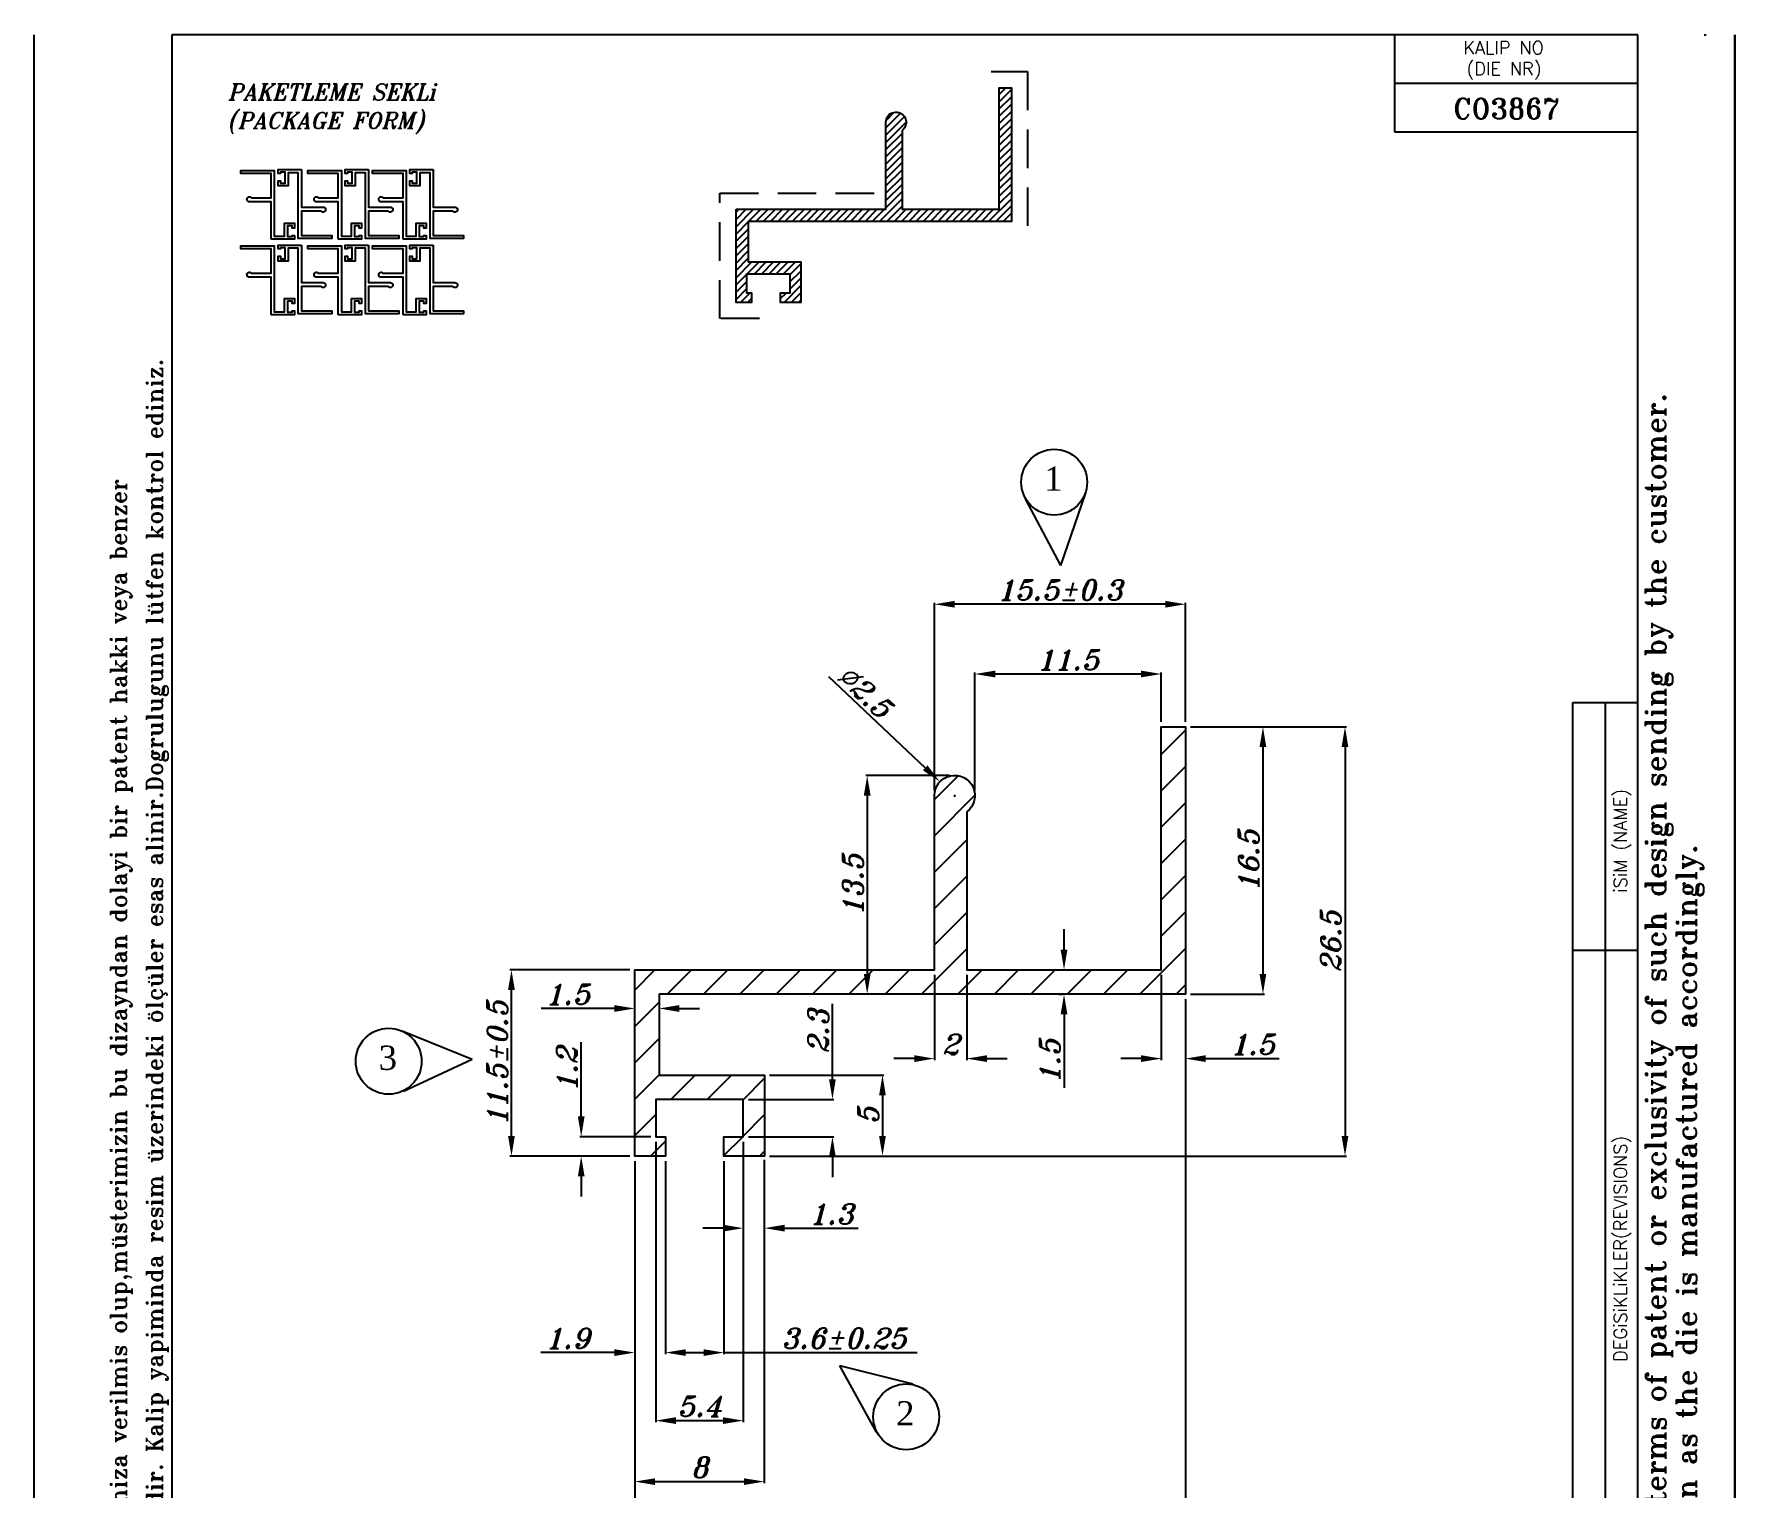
# Model space of a CAD drawing. Extents: x 1328 to 1538, y -253 to 25.
# Drawn here: x 1327.9 to 1537.9, y -154.8 to 24.8 of the extents above; entities that cross this region are included whole.
import ezdxf

# ---------------------------------------------------------------- set-up
doc = ezdxf.new("R2010")
doc.units = 0
doc.header["$LTSCALE"] = 15
doc.linetypes.add('HIDDEN', pattern=[9.525, 6.35, -3.175])
doc.layers.get('0').update_dxf_attribs({"linetype": 'CONTINUOUS'})
doc.layers.get('DEFPOINTS').update_dxf_attribs({"linetype": 'CONTINUOUS'})
doc.layers.add('ANA', color=220, linetype='CONTINUOUS')
doc.layers.add('ANTET', color=220, linetype='CONTINUOUS')
doc.styles.add('ROMANT', font='romant.shx', dxfattribs={"oblique": 15, "height": 2.5})
doc.styles.get("Standard").update_dxf_attribs({"font": 'TIMES.TTF'})
doc.dimstyles.new('İSMAIL_1_5___1', dxfattribs={"dimscale": 0, "dimtxt": 2.5, "dimasz": 2, "dimexe": 0.18, "dimexo": 0.625, "dimgap": 0.5, "dimtad": 1, "dimtxsty": 'ROMANT', "dimcen": 0.137, "dimclrd": 5, "dimclre": 5, "dimclrt": 5, "dimazin": 3, "dimtp": 0.0135, "dimtm": 0.0135, "dimtfac": 1, "dimtofl": 0, "dimtmove": 0, "dimatfit": 3, "dimtolj": 1, "dimtzin": 0})

# ---------------------------------------------------------------- blocks, each defined once
blk = doc.blocks.new('*D1')
at = {"color": 242, "ltscale": 0.05}
for p, q in [((1405.83, -114.31), (1405.83, -138.12)), ((1413.03, -114.31), (1413.03, -138.12)), ((1408.33, -137.94), (1410.53, -137.94)), ((1413.03, -137.94), (1436.89, -137.94))]:
    blk.add_line(p, q, dxfattribs=at)
for points in [[(1408.33, -137.53), (1408.33, -138.36), (1405.83, -137.94)], [(1410.53, -137.53), (1410.53, -138.36), (1413.03, -137.94)]]:
    blk.add_solid(points, dxfattribs=at)
at = {"layer": 'DEFPOINTS', "color": 0, "ltscale": 0.05}
for p in [(1405.83, -113.69), (1413.03, -113.69), (1413.03, -137.94)]:
    blk.add_point(p, dxfattribs=at)
at = {"color": 242, "ltscale": 0.05, "insert": (1427.85, -136.19), "char_height": 2.5, "attachment_point": 5, "style": 'ROMANT'}
blk.add_mtext('\\A1;3.6±0.25', dxfattribs=at)
blk = doc.blocks.new('*D2')
at = {"color": 242, "ltscale": 0.05}
for p, q in [((1404.63, -111.91), (1404.63, -146.52)), ((1415.43, -111.91), (1415.43, -146.52)), ((1407.13, -146.34), (1412.93, -146.34))]:
    blk.add_line(p, q, dxfattribs=at)
for points in [[(1407.13, -145.92), (1407.13, -146.76), (1404.63, -146.34)], [(1412.93, -145.92), (1412.93, -146.76), (1415.43, -146.34)]]:
    blk.add_solid(points, dxfattribs=at)
at = {"layer": 'DEFPOINTS', "color": 0, "ltscale": 0.05}
for p in [(1404.63, -111.29), (1415.43, -111.29), (1415.43, -146.34)]:
    blk.add_point(p, dxfattribs=at)
at = {"color": 242, "ltscale": 0.05, "insert": (1410.03, -144.59), "char_height": 2.5, "attachment_point": 5, "style": 'ROMANT'}
blk.add_mtext('\\A1;5.4', dxfattribs=at)
blk = doc.blocks.new('*D3')
at = {"color": 242, "ltscale": 0.05}
for p, q in [((1402.03, -114.31), (1402.03, -154.05)), ((1418.03, -114.31), (1418.03, -154.05)), ((1404.53, -153.87), (1415.53, -153.87))]:
    blk.add_line(p, q, dxfattribs=at)
for points in [[(1404.53, -153.46), (1404.53, -154.29), (1402.03, -153.87)], [(1415.53, -153.46), (1415.53, -154.29), (1418.03, -153.87)]]:
    blk.add_solid(points, dxfattribs=at)
at = {"layer": 'DEFPOINTS', "color": 0, "ltscale": 0.05}
for p in [(1402.03, -113.69), (1418.03, -113.69), (1418.03, -153.87)]:
    blk.add_point(p, dxfattribs=at)
at = {"color": 242, "ltscale": 0.05, "insert": (1410.03, -152.12), "char_height": 2.5, "attachment_point": 5, "style": 'ROMANT'}
blk.add_mtext('\\A1;8', dxfattribs=at)
blk = doc.blocks.new('*D4')
at = {"color": 242, "ltscale": 0.05}
for p, q in [((1402.03, -114.31), (1402.03, -138.12)), ((1405.83, -114.31), (1405.83, -138.12)), ((1399.53, -137.94), (1390.43, -137.94)), ((1408.33, -137.94), (1410.83, -137.94))]:
    blk.add_line(p, q, dxfattribs=at)
for points in [[(1399.53, -137.53), (1399.53, -138.36), (1402.03, -137.94)], [(1408.33, -137.53), (1408.33, -138.36), (1405.83, -137.94)]]:
    blk.add_solid(points, dxfattribs=at)
at = {"layer": 'DEFPOINTS', "color": 0, "ltscale": 0.05}
for p in [(1402.03, -113.69), (1405.83, -113.69), (1402.03, -137.94)]:
    blk.add_point(p, dxfattribs=at)
at = {"color": 242, "ltscale": 0.05, "insert": (1393.73, -136.19), "char_height": 2.5, "attachment_point": 5, "style": 'ROMANT'}
blk.add_mtext('\\A1;1.9', dxfattribs=at)
blk = doc.blocks.new('*D5')
at = {"color": 242, "ltscale": 0.05}
for p, q in [((1426.44, -104.19), (1426.44, -94.87)), ((1416.06, -106.69), (1426.62, -106.69)), ((1416.06, -111.29), (1426.62, -111.29)), ((1426.44, -113.79), (1426.44, -116.29))]:
    blk.add_line(p, q, dxfattribs=at)
for points in [[(1426.02, -104.19), (1426.85, -104.19), (1426.44, -106.69)], [(1426.02, -113.79), (1426.85, -113.79), (1426.44, -111.29)]]:
    blk.add_solid(points, dxfattribs=at)
at = {"layer": 'DEFPOINTS', "color": 0, "ltscale": 0.05}
for p in [(1415.43, -106.69), (1426.44, -106.69), (1415.43, -111.29)]:
    blk.add_point(p, dxfattribs=at)
at = {"color": 242, "ltscale": 0.05, "insert": (1424.69, -98.28), "char_height": 2.5, "attachment_point": 5, "rotation": 90, "style": 'ROMANT'}
blk.add_mtext('\\A1;2.3', dxfattribs=at)
blk = doc.blocks.new('*D6')
at = {"color": 242, "ltscale": 0.05}
for p, q in [((1418.66, -103.69), (1432.8, -103.69)), ((1432.62, -106.19), (1432.62, -111.19)), ((1418.66, -113.69), (1432.8, -113.69))]:
    blk.add_line(p, q, dxfattribs=at)
for points in [[(1432.2, -106.19), (1433.03, -106.19), (1432.62, -103.69)], [(1432.2, -111.19), (1433.03, -111.19), (1432.62, -113.69)]]:
    blk.add_solid(points, dxfattribs=at)
at = {"layer": 'DEFPOINTS', "color": 0, "ltscale": 0.05}
for p in [(1418.03, -103.69), (1418.03, -113.69), (1432.62, -113.69)]:
    blk.add_point(p, dxfattribs=at)
at = {"color": 242, "ltscale": 0.05, "insert": (1430.87, -108.69), "char_height": 2.5, "attachment_point": 5, "rotation": 90, "style": 'ROMANT'}
blk.add_mtext('\\A1;5', dxfattribs=at)
blk = doc.blocks.new('*D7')
at = {"color": 242, "ltscale": 0.05}
for p, q in [((1401.41, -90.69), (1386.63, -90.69)), ((1386.81, -111.19), (1386.81, -93.19)), ((1401.41, -113.69), (1386.63, -113.69))]:
    blk.add_line(p, q, dxfattribs=at)
for points in [[(1386.39, -93.19), (1387.23, -93.19), (1386.81, -90.69)], [(1386.39, -111.19), (1387.23, -111.19), (1386.81, -113.69)]]:
    blk.add_solid(points, dxfattribs=at)
at = {"layer": 'DEFPOINTS', "color": 0, "ltscale": 0.05}
for p in [(1386.81, -90.69), (1402.03, -90.69), (1402.03, -113.69)]:
    blk.add_point(p, dxfattribs=at)
at = {"color": 242, "ltscale": 0.05, "insert": (1385.06, -102.19), "char_height": 2.5, "attachment_point": 5, "rotation": 90, "style": 'ROMANT'}
blk.add_mtext('\\A1;11.5±0.5', dxfattribs=at)
blk = doc.blocks.new('*D8')
at = {"color": 242, "ltscale": 0.05}
for p, q in [((1444.03, -68.56), (1444.03, -53.99)), ((1464.53, -54.17), (1446.53, -54.17)), ((1467.03, -60.06), (1467.03, -53.99))]:
    blk.add_line(p, q, dxfattribs=at)
for points in [[(1446.53, -53.75), (1446.53, -54.59), (1444.03, -54.17)], [(1464.53, -53.75), (1464.53, -54.59), (1467.03, -54.17)]]:
    blk.add_solid(points, dxfattribs=at)
at = {"layer": 'DEFPOINTS', "color": 0, "ltscale": 0.05}
for p in [(1444.03, -54.17), (1467.03, -60.69), (1444.03, -69.19)]:
    blk.add_point(p, dxfattribs=at)
at = {"color": 242, "ltscale": 0.05, "insert": (1455.53, -52.42), "char_height": 2.5, "attachment_point": 5, "style": 'ROMANT'}
blk.add_mtext('\\A1;11.5', dxfattribs=at)
blk = doc.blocks.new('*D9')
at = {"color": 242, "ltscale": 0.05}
for p, q in [((1439.03, -68.56), (1439.03, -45.38)), ((1467.53, -45.56), (1441.53, -45.56)), ((1470.03, -60.06), (1470.03, -45.38))]:
    blk.add_line(p, q, dxfattribs=at)
for points in [[(1441.53, -45.14), (1441.53, -45.97), (1439.03, -45.56)], [(1467.53, -45.14), (1467.53, -45.97), (1470.03, -45.56)]]:
    blk.add_solid(points, dxfattribs=at)
at = {"layer": 'DEFPOINTS', "color": 0, "ltscale": 0.05}
for p in [(1439.03, -45.56), (1470.03, -60.69), (1439.03, -69.19)]:
    blk.add_point(p, dxfattribs=at)
at = {"color": 242, "ltscale": 0.05, "insert": (1454.53, -43.81), "char_height": 2.5, "attachment_point": 5, "style": 'ROMANT'}
blk.add_mtext('\\A1;15.5±0.3', dxfattribs=at)
blk = doc.blocks.new('*D10')
at = {"color": 242, "ltscale": 0.05}
for p, q in [((1470.66, -60.69), (1479.77, -60.69)), ((1479.59, -63.19), (1479.59, -91.19)), ((1470.66, -93.69), (1479.77, -93.69))]:
    blk.add_line(p, q, dxfattribs=at)
for points in [[(1479.17, -63.19), (1480, -63.19), (1479.59, -60.69)], [(1479.17, -91.19), (1480, -91.19), (1479.59, -93.69)]]:
    blk.add_solid(points, dxfattribs=at)
at = {"layer": 'DEFPOINTS', "color": 0, "ltscale": 0.05}
for p in [(1470.03, -60.69), (1470.03, -93.69), (1479.59, -93.69)]:
    blk.add_point(p, dxfattribs=at)
at = {"color": 242, "ltscale": 0.05, "insert": (1477.84, -77.19), "char_height": 2.5, "attachment_point": 5, "rotation": 90, "style": 'ROMANT'}
blk.add_mtext('\\A1;16.5', dxfattribs=at)
blk = doc.blocks.new('*D11')
at = {"color": 242, "ltscale": 0.05}
for p, q in [((1440.91, -66.69), (1430.55, -66.69)), ((1430.73, -69.19), (1430.73, -91.19)), ((1432.2, -93.69), (1430.55, -93.69))]:
    blk.add_line(p, q, dxfattribs=at)
for points in [[(1430.31, -69.19), (1431.15, -69.19), (1430.73, -66.69)], [(1430.31, -91.19), (1431.15, -91.19), (1430.73, -93.69)]]:
    blk.add_solid(points, dxfattribs=at)
at = {"layer": 'DEFPOINTS', "color": 0, "ltscale": 0.05}
for p in [(1441.53, -66.69), (1430.73, -93.69), (1432.83, -93.69)]:
    blk.add_point(p, dxfattribs=at)
at = {"color": 242, "ltscale": 0.05, "insert": (1428.98, -80.19), "char_height": 2.5, "attachment_point": 5, "rotation": 90, "style": 'ROMANT'}
blk.add_mtext('\\A1;13.5', dxfattribs=at)
blk = doc.blocks.new('*D12')
at = {"color": 242, "ltscale": 0.05}
for p, q in [((1439.03, -91.31), (1439.03, -101.83)), ((1443.03, -91.31), (1443.03, -101.83)), ((1436.53, -101.65), (1434.03, -101.65)), ((1445.53, -101.65), (1448.03, -101.65))]:
    blk.add_line(p, q, dxfattribs=at)
for points in [[(1436.53, -101.23), (1436.53, -102.07), (1439.03, -101.65)], [(1445.53, -101.23), (1445.53, -102.07), (1443.03, -101.65)]]:
    blk.add_solid(points, dxfattribs=at)
at = {"layer": 'DEFPOINTS', "color": 0, "ltscale": 0.05}
for p in [(1439.03, -90.69), (1443.03, -90.69), (1443.03, -101.65)]:
    blk.add_point(p, dxfattribs=at)
at = {"color": 242, "ltscale": 0.05, "insert": (1441.03, -99.9), "char_height": 2.5, "attachment_point": 5, "style": 'ROMANT'}
blk.add_mtext('\\A1;2', dxfattribs=at)
blk = doc.blocks.new('*D13')
at = {"color": 242, "ltscale": 0.05}
for p, q in [((1395.42, -108.79), (1395.42, -99.63)), ((1404.01, -111.29), (1395.24, -111.29)), ((1401.41, -113.69), (1395.24, -113.69)), ((1395.42, -116.19), (1395.42, -118.69))]:
    blk.add_line(p, q, dxfattribs=at)
for points in [[(1395.01, -108.79), (1395.84, -108.79), (1395.42, -111.29)], [(1395.01, -116.19), (1395.84, -116.19), (1395.42, -113.69)]]:
    blk.add_solid(points, dxfattribs=at)
at = {"layer": 'DEFPOINTS', "color": 0, "ltscale": 0.05}
for p in [(1395.42, -111.29), (1404.63, -111.29), (1402.03, -113.69)]:
    blk.add_point(p, dxfattribs=at)
at = {"color": 242, "ltscale": 0.05, "insert": (1393.67, -102.96), "char_height": 2.5, "attachment_point": 5, "rotation": 90, "style": 'ROMANT'}
blk.add_mtext('\\A1;1.2', dxfattribs=at)
blk = doc.blocks.new('*D14')
at = {"color": 242, "ltscale": 0.05}
for p, q in [((1470.66, -60.69), (1489.9, -60.69)), ((1489.72, -63.19), (1489.72, -111.19)), ((1418.66, -113.69), (1489.9, -113.69))]:
    blk.add_line(p, q, dxfattribs=at)
for points in [[(1489.3, -63.19), (1490.13, -63.19), (1489.72, -60.69)], [(1489.3, -111.19), (1490.13, -111.19), (1489.72, -113.69)]]:
    blk.add_solid(points, dxfattribs=at)
at = {"layer": 'DEFPOINTS', "color": 0, "ltscale": 0.05}
for p in [(1470.03, -60.69), (1418.03, -113.69), (1489.72, -113.69)]:
    blk.add_point(p, dxfattribs=at)
at = {"color": 242, "ltscale": 0.05, "insert": (1487.97, -87.19), "char_height": 2.5, "attachment_point": 5, "rotation": 90, "style": 'ROMANT'}
blk.add_mtext('\\A1;26.5', dxfattribs=at)
blk = doc.blocks.new('*D15')
at = {"color": 242, "ltscale": 0.05}
for p, q in [((1470.03, -94.31), (1470.03, -164.7)), ((1402.03, -114.31), (1402.03, -164.7)), ((1404.53, -164.52), (1467.53, -164.52))]:
    blk.add_line(p, q, dxfattribs=at)
for points in [[(1404.53, -164.11), (1404.53, -164.94), (1402.03, -164.52)], [(1467.53, -164.11), (1467.53, -164.94), (1470.03, -164.52)]]:
    blk.add_solid(points, dxfattribs=at)
at = {"layer": 'DEFPOINTS', "color": 0, "ltscale": 0.05}
for p in [(1470.03, -93.69), (1402.03, -113.69), (1470.03, -164.52)]:
    blk.add_point(p, dxfattribs=at)
at = {"color": 242, "ltscale": 0.05, "insert": (1436.03, -162.77), "char_height": 2.5, "attachment_point": 5, "style": 'ROMANT'}
blk.add_mtext('\\A1;34', dxfattribs=at)
blk = doc.blocks.new('*D16')
at = {"color": 242, "ltscale": 0.05}
for p, q in [((1425.94, -54.49), (1437.89, -65.76)), ((1441.44, -69.19), (1441.62, -69.19)), ((1441.53, -69.28), (1441.53, -69.1))]:
    blk.add_line(p, q, dxfattribs=at)
blk.add_solid([(1438.18, -65.45), (1437.61, -66.06), (1439.71, -67.47)], dxfattribs=at)
at = {"layer": 'DEFPOINTS', "color": 0, "ltscale": 0.05}
for p in [(1439.71, -67.47), (1443.35, -70.9)]:
    blk.add_point(p, dxfattribs=at)
at = {"color": 242, "ltscale": 0.05, "insert": (1430.43, -56.32), "char_height": 2.5, "attachment_point": 5, "rotation": 316.6877, "style": 'ROMANT'}
blk.add_mtext('\\A1;∅2.5', dxfattribs=at)
blk = doc.blocks.new('*D17')
at = {"color": 242, "ltscale": 0.05}
for p, q in [((1415.43, -111.91), (1415.43, -122.76)), ((1418.03, -114.16), (1418.03, -122.76)), ((1412.93, -122.58), (1410.43, -122.58)), ((1420.53, -122.58), (1429.61, -122.58))]:
    blk.add_line(p, q, dxfattribs=at)
for points in [[(1412.93, -122.16), (1412.93, -123), (1415.43, -122.58)], [(1420.53, -122.16), (1420.53, -123), (1418.03, -122.58)]]:
    blk.add_solid(points, dxfattribs=at)
at = {"layer": 'DEFPOINTS', "color": 0, "ltscale": 0.05}
for p in [(1415.43, -111.29), (1418.03, -113.54), (1418.03, -122.58)]:
    blk.add_point(p, dxfattribs=at)
at = {"color": 242, "ltscale": 0.05, "insert": (1426.32, -120.83), "char_height": 2.5, "attachment_point": 5, "style": 'ROMANT'}
blk.add_mtext('\\A1;1.3', dxfattribs=at)
blk = doc.blocks.new('*D18')
at = {"color": 242, "ltscale": 0.05}
for p, q in [((1405.03, -93.67), (1405.03, -95.64)), ((1399.53, -95.46), (1390.48, -95.46)), ((1402.03, -96.05), (1402.03, -95.28)), ((1407.53, -95.46), (1410.03, -95.46))]:
    blk.add_line(p, q, dxfattribs=at)
for points in [[(1399.53, -95.05), (1399.53, -95.88), (1402.03, -95.46)], [(1407.53, -95.05), (1407.53, -95.88), (1405.03, -95.46)]]:
    blk.add_solid(points, dxfattribs=at)
at = {"layer": 'DEFPOINTS', "color": 0, "ltscale": 0.05}
for p in [(1405.03, -93.04), (1405.03, -95.46), (1402.03, -96.67)]:
    blk.add_point(p, dxfattribs=at)
at = {"color": 242, "ltscale": 0.05, "insert": (1393.76, -93.71), "char_height": 2.5, "attachment_point": 5, "style": 'ROMANT'}
blk.add_mtext('\\A1;1.5', dxfattribs=at)
blk = doc.blocks.new('*D19')
at = {"color": 242, "ltscale": 0.05}
for p, q in [((1467.03, -91.31), (1467.03, -101.83)), ((1470.03, -94.31), (1470.03, -101.83)), ((1464.53, -101.65), (1462.03, -101.65)), ((1472.53, -101.65), (1481.58, -101.65))]:
    blk.add_line(p, q, dxfattribs=at)
for points in [[(1464.53, -101.23), (1464.53, -102.07), (1467.03, -101.65)], [(1472.53, -101.23), (1472.53, -102.07), (1470.03, -101.65)]]:
    blk.add_solid(points, dxfattribs=at)
at = {"layer": 'DEFPOINTS', "color": 0, "ltscale": 0.05}
for p in [(1467.03, -90.69), (1470.03, -93.69), (1470.03, -101.65)]:
    blk.add_point(p, dxfattribs=at)
at = {"color": 242, "ltscale": 0.05, "insert": (1478.31, -99.9), "char_height": 2.5, "attachment_point": 5, "style": 'ROMANT'}
blk.add_mtext('\\A1;1.5', dxfattribs=at)
blk = doc.blocks.new('*D20')
at = {"color": 242, "ltscale": 0.05}
for p, q in [((1455.03, -88.19), (1455.03, -85.69)), ((1454.41, -90.69), (1454.85, -90.69)), ((1454.41, -93.69), (1454.85, -93.69)), ((1455.03, -96.19), (1455.03, -105.24))]:
    blk.add_line(p, q, dxfattribs=at)
for points in [[(1454.61, -88.19), (1455.45, -88.19), (1455.03, -90.69)], [(1454.61, -96.19), (1455.45, -96.19), (1455.03, -93.69)]]:
    blk.add_solid(points, dxfattribs=at)
at = {"layer": 'DEFPOINTS', "color": 0, "ltscale": 0.05}
for p in [(1455.03, -90.69), (1455.03, -93.69), (1455.03, -93.69)]:
    blk.add_point(p, dxfattribs=at)
at = {"color": 242, "ltscale": 0.05, "insert": (1453.28, -101.96), "char_height": 2.5, "attachment_point": 5, "rotation": 90, "style": 'ROMANT'}
blk.add_mtext('\\A1;1.5', dxfattribs=at)
blk = doc.blocks.new('*X25')
at = {"color": 0}
for p, q in [((1447.04, 17.38), (1447.86, 18.2)), ((1447.04, 16.48), (1448.54, 17.98)), ((1447.04, 15.59), (1448.54, 17.09)), ((1433.04, 13.26), (1434.85, 15.07)), ((1433.06, 14.18), (1434.06, 15.18)), ((1447.04, 14.69), (1448.54, 16.19)), ((1447.04, 13.79), (1448.54, 15.29)), ((1433.04, 12.36), (1435.32, 14.65)), ((1433.04, 11.46), (1435.54, 13.96)), ((1447.04, 12.89), (1448.54, 14.39)), ((1447.04, 11.99), (1448.54, 13.49)), ((1433.04, 10.57), (1435.04, 12.57)), ((1433.04, 9.67), (1435.04, 11.67)), ((1433.04, 8.77), (1435.04, 10.77)), ((1447.04, 11.1), (1448.54, 12.6)), ((1447.04, 10.2), (1448.54, 11.7)), ((1447.04, 9.3), (1448.54, 10.8)), ((1433.04, 7.87), (1435.04, 9.87)), ((1433.04, 6.97), (1435.04, 8.97)), ((1447.04, 8.4), (1448.54, 9.9)), ((1447.04, 7.5), (1448.54, 9)), ((1433.04, 6.08), (1435.04, 8.08)), ((1433.04, 5.18), (1435.04, 7.18)), ((1447.04, 6.61), (1448.54, 8.11)), ((1447.04, 5.71), (1448.54, 7.21)), ((1447.04, 4.81), (1448.54, 6.31)), ((1432.25, 1.7), (1435.04, 4.48)), ((1433.04, 4.28), (1435.04, 6.28)), ((1433.04, 3.38), (1435.04, 5.38)), ((1445.72, 1.7), (1448.54, 4.51)), ((1447.04, 3.91), (1448.54, 5.41)), ((1414.54, 1.05), (1416.69, 3.2)), ((1414.54, 1.94), (1415.79, 3.2)), ((1414.54, 2.84), (1414.9, 3.2)), ((1416.09, 1.7), (1417.59, 3.2)), ((1416.99, 1.7), (1418.49, 3.2)), ((1417.89, 1.7), (1419.39, 3.2)), ((1418.78, 1.7), (1420.28, 3.2)), ((1419.68, 1.7), (1421.18, 3.2)), ((1420.58, 1.7), (1422.08, 3.2)), ((1421.48, 1.7), (1422.98, 3.2)), ((1422.38, 1.7), (1423.88, 3.2)), ((1423.27, 1.7), (1424.77, 3.2)), ((1424.17, 1.7), (1425.67, 3.2)), ((1425.07, 1.7), (1426.57, 3.2)), ((1425.97, 1.7), (1427.47, 3.2)), ((1426.87, 1.7), (1428.37, 3.2)), ((1427.76, 1.7), (1429.26, 3.2)), ((1428.66, 1.7), (1430.16, 3.2)), ((1429.56, 1.7), (1431.06, 3.2)), ((1430.46, 1.7), (1431.96, 3.2)), ((1431.36, 1.7), (1432.86, 3.2)), ((1433.15, 1.7), (1435.04, 3.59)), ((1434.05, 1.7), (1435.55, 3.2)), ((1434.95, 1.7), (1436.45, 3.2)), ((1435.85, 1.7), (1437.35, 3.2)), ((1436.74, 1.7), (1438.24, 3.2)), ((1437.64, 1.7), (1439.14, 3.2)), ((1438.54, 1.7), (1440.04, 3.2)), ((1439.44, 1.7), (1440.94, 3.2)), ((1440.34, 1.7), (1441.84, 3.2)), ((1441.23, 1.7), (1442.73, 3.2)), ((1442.13, 1.7), (1443.63, 3.2)), ((1443.03, 1.7), (1444.53, 3.2)), ((1443.93, 1.7), (1445.43, 3.2)), ((1444.83, 1.7), (1446.33, 3.2)), ((1446.62, 1.7), (1448.54, 3.62)), ((1447.52, 1.7), (1448.54, 2.72)), ((1414.54, 0.15), (1416.04, 1.65)), ((1414.54, -0.75), (1416.04, 0.75)), ((1448.42, 1.7), (1448.54, 1.82)), ((1414.54, -1.65), (1416.04, -0.15)), ((1414.54, -2.55), (1416.04, -1.05)), ((1414.54, -3.44), (1416.04, -1.94)), ((1414.54, -4.34), (1416.04, -2.84)), ((1414.54, -5.24), (1416.48, -3.3)), ((1415.88, -4.8), (1417.38, -3.3)), ((1416.77, -4.8), (1418.27, -3.3)), ((1417.67, -4.8), (1419.17, -3.3)), ((1418.57, -4.8), (1420.07, -3.3)), ((1419.47, -4.8), (1420.97, -3.3)), ((1420.37, -4.8), (1421.87, -3.3)), ((1421.24, -4.83), (1422.54, -3.53)), ((1414.54, -6.14), (1415.84, -4.84)), ((1414.54, -7.04), (1415.84, -5.74)), ((1420.46, -8.3), (1422.54, -6.22)), ((1421.24, -5.72), (1422.54, -4.42)), ((1421.24, -6.62), (1422.54, -5.32)), ((1414.54, -7.93), (1415.84, -6.63)), ((1415.07, -8.3), (1416.27, -7.1)), ((1415.97, -8.3), (1416.44, -7.83)), ((1420.04, -7.82), (1420.76, -7.1)), ((1421.36, -8.3), (1422.54, -7.12)), ((1422.25, -8.3), (1422.54, -8.02))]:
    blk.add_line(p, q, dxfattribs=at)
blk = doc.blocks.new('*X26')
at = {"color": 0}
for p, q in [((1467.03, -64.1), (1470.03, -61.1)), ((1439.03, -69.65), (1441.96, -66.72)), ((1467.03, -68.59), (1470.03, -65.59)), ((1439.03, -74.14), (1444.03, -69.14)), ((1467.03, -73.08), (1470.03, -70.08)), ((1439.03, -78.63), (1443.03, -74.63)), ((1467.03, -77.57), (1470.03, -74.57)), ((1439.03, -83.12), (1443.03, -79.12)), ((1467.03, -82.06), (1470.03, -79.06)), ((1439.03, -87.61), (1443.03, -83.61)), ((1467.03, -86.55), (1470.03, -83.55)), ((1437.45, -93.69), (1443.03, -88.1)), ((1464.39, -93.69), (1470.03, -88.04)), ((1402.03, -93.18), (1404.53, -90.69)), ((1406.02, -93.69), (1409.02, -90.69)), ((1410.51, -93.69), (1413.51, -90.69)), ((1415, -93.69), (1418, -90.69)), ((1419.49, -93.69), (1422.49, -90.69)), ((1423.98, -93.69), (1426.98, -90.69)), ((1428.47, -93.69), (1431.47, -90.69)), ((1432.96, -93.69), (1435.96, -90.69)), ((1441.94, -93.69), (1444.94, -90.69)), ((1446.43, -93.69), (1449.43, -90.69)), ((1450.92, -93.69), (1453.92, -90.69)), ((1455.41, -93.69), (1458.41, -90.69)), ((1459.9, -93.69), (1462.9, -90.69)), ((1468.88, -93.69), (1470.03, -92.53)), ((1402.03, -97.67), (1405.03, -94.67)), ((1402.03, -102.16), (1405.03, -99.16)), ((1402.03, -106.65), (1405.03, -103.65)), ((1406.49, -106.69), (1409.49, -103.69)), ((1410.98, -106.69), (1413.98, -103.69)), ((1415.43, -106.72), (1418.03, -104.12)), ((1402.03, -111.14), (1404.63, -108.54)), ((1415.43, -111.21), (1418.03, -108.61)), ((1413.03, -113.61), (1415.36, -111.29)), ((1403.98, -113.69), (1405.83, -111.83)), ((1417.45, -113.69), (1418.03, -113.1))]:
    blk.add_line(p, q, dxfattribs=at)

msp = doc.modelspace()

# ---------------------------------------------------------------- linework, layer by layer
at = {"color": 0, "ltscale": 0.05}
for p, q in [((1534.084, 24.728), (1534.318, 24.728)), ((1534.202, 24.619), (1534.202, 24.841))]:
    msp.add_line(p, q, dxfattribs=at)
at = {"color": 0, "linetype": 'CONTINUOUS'}
for p, q in [((1450.218, -32.526), (1454.61, -40.754)), ((1457.651, -31.937), (1454.61, -40.754)), ((1373.309, -98.226), (1381.952, -101.731)), ((1373.502, -105.68), (1381.952, -101.731)), ((1436.424, -141.831), (1427.369, -139.598)), ((1431.894, -147.754), (1427.369, -139.598))]:
    msp.add_line(p, q, dxfattribs=at)
at = {"linetype": 'HIDDEN', "ltscale": 0.05}
for points in [[(1446.038, 20.2), (1450.538, 20.2), (1450.538, 0.7)], [(1417.438, -10.3), (1412.538, -10.3), (1412.538, 5.2), (1432.038, 5.2)]]:
    msp.add_lwpolyline(points, dxfattribs=at)
msp.add_lwpolyline([(1414.538, 3.2), (1433.038, 3.2), (1433.038, 13.95, -1.618034), (1435.038, 12.95), (1435.038, 3.2), (1447.038, 3.2), (1447.038, 18.2), (1448.538, 18.2), (1448.538, 1.7), (1416.038, 1.7), (1416.038, -3.3), (1422.538, -3.3), (1422.538, -8.3), (1420.038, -8.3), (1420.038, -7.1), (1421.238, -7.1), (1421.238, -4.8), (1415.838, -4.8), (1415.838, -7.1), (1416.438, -7.1), (1416.438, -8.3), (1414.538, -8.3)], format="xyb", close=True)
at = {"color": 7}
for points in [[(1357.155, -0.501), (1357.155, 4.124), (1354.467, 4.124, -1.618034), (1354.717, 4.624), (1357.155, 4.624), (1357.155, 7.624), (1353.405, 7.624), (1353.405, 7.999), (1357.53, 7.999), (1357.53, -0.126), (1358.78, -0.126), (1358.78, 1.499), (1360.03, 1.499), (1360.03, 0.874), (1359.73, 0.874), (1359.73, 1.174), (1359.155, 1.174), (1359.155, -0.176), (1359.73, -0.176), (1359.73, -0.026), (1360.03, -0.026), (1360.03, -0.501)], [(1360.873, 8.097), (1360.873, 3.472), (1363.561, 3.472, -1.618034), (1363.311, 2.972), (1360.873, 2.972), (1360.873, -0.028), (1364.623, -0.028), (1364.623, -0.403), (1360.498, -0.403), (1360.498, 7.722), (1359.248, 7.722), (1359.248, 6.097), (1357.998, 6.097), (1357.998, 6.722), (1358.298, 6.722), (1358.298, 6.422), (1358.873, 6.422), (1358.873, 7.772), (1358.298, 7.772), (1358.298, 7.622), (1357.998, 7.622), (1357.998, 8.097)], [(1365.435, -0.501), (1365.435, 4.124), (1362.747, 4.124, -1.618034), (1362.997, 4.624), (1365.435, 4.624), (1365.435, 7.624), (1361.685, 7.624), (1361.685, 7.999), (1365.81, 7.999), (1365.81, -0.126), (1367.06, -0.126), (1367.06, 1.499), (1368.31, 1.499), (1368.31, 0.874), (1368.01, 0.874), (1368.01, 1.174), (1367.435, 1.174), (1367.435, -0.176), (1368.01, -0.176), (1368.01, -0.026), (1368.31, -0.026), (1368.31, -0.501)], [(1369.153, 8.097), (1369.153, 3.472), (1371.841, 3.472, -1.618034), (1371.591, 2.972), (1369.153, 2.972), (1369.153, -0.028), (1372.903, -0.028), (1372.903, -0.403), (1368.778, -0.403), (1368.778, 7.722), (1367.528, 7.722), (1367.528, 6.097), (1366.278, 6.097), (1366.278, 6.722), (1366.578, 6.722), (1366.578, 6.422), (1367.153, 6.422), (1367.153, 7.772), (1366.578, 7.772), (1366.578, 7.622), (1366.278, 7.622), (1366.278, 8.097)], [(1373.422, -0.501), (1373.422, 4.124), (1370.735, 4.124, -1.618034), (1370.985, 4.624), (1373.422, 4.624), (1373.422, 7.624), (1369.672, 7.624), (1369.672, 7.999), (1373.797, 7.999), (1373.797, -0.126), (1375.047, -0.126), (1375.047, 1.499), (1376.297, 1.499), (1376.297, 0.874), (1375.997, 0.874), (1375.997, 1.174), (1375.422, 1.174), (1375.422, -0.176), (1375.997, -0.176), (1375.997, -0.026), (1376.297, -0.026), (1376.297, -0.501)], [(1377.14, 8.097), (1377.14, 3.472), (1379.828, 3.472, -1.618034), (1379.578, 2.972), (1377.14, 2.972), (1377.14, -0.028), (1380.89, -0.028), (1380.89, -0.403), (1376.765, -0.403), (1376.765, 7.722), (1375.515, 7.722), (1375.515, 6.097), (1374.265, 6.097), (1374.265, 6.722), (1374.565, 6.722), (1374.565, 6.422), (1375.14, 6.422), (1375.14, 7.772), (1374.565, 7.772), (1374.565, 7.622), (1374.265, 7.622), (1374.265, 8.097)], [(1357.155, -9.82), (1357.155, -5.195), (1354.467, -5.195, -1.618034), (1354.717, -4.695), (1357.155, -4.695), (1357.155, -1.695), (1353.405, -1.695), (1353.405, -1.32), (1357.53, -1.32), (1357.53, -9.445), (1358.78, -9.445), (1358.78, -7.82), (1360.03, -7.82), (1360.03, -8.445), (1359.73, -8.445), (1359.73, -8.145), (1359.155, -8.145), (1359.155, -9.495), (1359.73, -9.495), (1359.73, -9.345), (1360.03, -9.345), (1360.03, -9.82)], [(1360.873, -1.222), (1360.873, -5.847), (1363.561, -5.847, -1.618034), (1363.311, -6.347), (1360.873, -6.347), (1360.873, -9.347), (1364.623, -9.347), (1364.623, -9.722), (1360.498, -9.722), (1360.498, -1.597), (1359.248, -1.597), (1359.248, -3.222), (1357.998, -3.222), (1357.998, -2.597), (1358.298, -2.597), (1358.298, -2.897), (1358.873, -2.897), (1358.873, -1.547), (1358.298, -1.547), (1358.298, -1.697), (1357.998, -1.697), (1357.998, -1.222)], [(1365.435, -9.82), (1365.435, -5.195), (1362.747, -5.195, -1.618034), (1362.997, -4.695), (1365.435, -4.695), (1365.435, -1.695), (1361.685, -1.695), (1361.685, -1.32), (1365.81, -1.32), (1365.81, -9.445), (1367.06, -9.445), (1367.06, -7.82), (1368.31, -7.82), (1368.31, -8.445), (1368.01, -8.445), (1368.01, -8.145), (1367.435, -8.145), (1367.435, -9.495), (1368.01, -9.495), (1368.01, -9.345), (1368.31, -9.345), (1368.31, -9.82)], [(1369.153, -1.222), (1369.153, -5.847), (1371.841, -5.847, -1.618034), (1371.591, -6.347), (1369.153, -6.347), (1369.153, -9.347), (1372.903, -9.347), (1372.903, -9.722), (1368.778, -9.722), (1368.778, -1.597), (1367.528, -1.597), (1367.528, -3.222), (1366.278, -3.222), (1366.278, -2.597), (1366.578, -2.597), (1366.578, -2.897), (1367.153, -2.897), (1367.153, -1.547), (1366.578, -1.547), (1366.578, -1.697), (1366.278, -1.697), (1366.278, -1.222)], [(1373.422, -9.82), (1373.422, -5.195), (1370.735, -5.195, -1.618034), (1370.985, -4.695), (1373.422, -4.695), (1373.422, -1.695), (1369.672, -1.695), (1369.672, -1.32), (1373.797, -1.32), (1373.797, -9.445), (1375.047, -9.445), (1375.047, -7.82), (1376.297, -7.82), (1376.297, -8.445), (1375.997, -8.445), (1375.997, -8.145), (1375.422, -8.145), (1375.422, -9.495), (1375.997, -9.495), (1375.997, -9.345), (1376.297, -9.345), (1376.297, -9.82)], [(1377.14, -1.222), (1377.14, -5.847), (1379.828, -5.847, -1.618034), (1379.578, -6.347), (1377.14, -6.347), (1377.14, -9.347), (1380.89, -9.347), (1380.89, -9.722), (1376.765, -9.722), (1376.765, -1.597), (1375.515, -1.597), (1375.515, -3.222), (1374.265, -3.222), (1374.265, -2.597), (1374.565, -2.597), (1374.565, -2.897), (1375.14, -2.897), (1375.14, -1.547), (1374.565, -1.547), (1374.565, -1.697), (1374.265, -1.697), (1374.265, -1.222)]]:
    msp.add_lwpolyline(points, format="xyb", close=True, dxfattribs=at)
msp.add_lwpolyline([(1405.031, -93.687), (1405.031, -103.687), (1418.031, -103.687), (1418.031, -113.687), (1413.031, -113.687), (1413.031, -111.287), (1415.431, -111.287), (1415.431, -106.687), (1404.631, -106.687), (1404.631, -111.287), (1405.831, -111.287), (1405.831, -113.687), (1402.031, -113.687), (1402.031, -90.687), (1439.031, -90.687), (1439.031, -69.187, -1.618034), (1443.031, -71.187), (1443.031, -90.687), (1467.031, -90.687), (1467.031, -60.687), (1470.031, -60.687), (1470.031, -93.687), (1405.031, -93.687)], format="xyb")
at = {"color": 0, "linetype": 'CONTINUOUS'}
for centre in [(1453.818, -30.481), (1371.652, -101.976), (1435.539, -145.876)]:
    msp.add_circle(centre, 4.067, dxfattribs=at)
at = {"layer": 'ANA', "color": 7}
for p, q in [((1327.866, -249.272), (1327.866, 24.728)), ((1525.866, 24.728), (1344.866, 24.728)), ((1344.866, 24.728), (1344.866, -249.272)), ((1495.866, 12.728), (1495.866, 24.728)), ((1525.866, -249.272), (1525.866, 24.728)), ((1537.866, 24.728), (1537.866, -249.272)), ((1537.866, -249.272), (1537.866, 24.728)), ((1525.866, 18.728), (1495.866, 18.728)), ((1525.866, 12.728), (1495.866, 12.728)), ((1525.866, -215.272), (1525.866, -46.272)), ((1517.866, -201.272), (1517.866, -57.678)), ((1517.866, -57.678), (1525.866, -57.678)), ((1521.866, -201.272), (1521.866, -57.678)), ((1517.866, -88.272), (1525.866, -88.272))]:
    msp.add_line(p, q, dxfattribs=at)

# ---------------------------------------------------------------- block references
at = {"linetype": 'CONTINUOUS', "ltscale": 0.05}
for name in ['*X25', '*X26']:
    msp.add_blockref(name, (0, 0), dxfattribs=at)

# ---------------------------------------------------------------- texts
at = {"color": 0, "linetype": 'CONTINUOUS'}
for s, p in [('1', (1452.584, -31.548)), ('3', (1370.417, -103.043)), ('2', (1434.304, -146.943))]:
    msp.add_text(s, height=3, dxfattribs=at).set_placement(p)
at = {"layer": 'ANA', "color": 7, "style": 'ROMANT'}
for s, height, p in [('KALIP NO', 1.6, (1504.329, 22.351)), ('(DIE NR)', 1.6, (1504.725, 19.75)), ('CO3867', 2.5, (1503.076, 14.375))]:
    msp.add_text(s, height=height, dxfattribs=at).set_placement(p)
for s, height, p in [('problemlerinden CANSAN A.S. sorumlu degildir. Kalip yapiminda resim üzerindeki ölçüler esas alinir.Dogrulugunu lütfen kontrol ediniz.', 2, (1343.745, -223.193)), ('CANSAN A.S. does not accept any liability in terms of patent or exclusivity of such design sending by the customer.', 2.5, (1529.32, -242.327)), (' Bu dizayn müsterimiz tarafindan firmamiza verilmis olup,müsterimizin bu dizayndan dolayi bir patent hakki veya benzer', 2, (1339.302, -219.451)), ('iSiM (NAME)', 1.6, (1524.521, -81.165)), ('Please check the given dimensions once again as the die is manufactured accordingly.', 2.5, (1533.135, -242.252)), ('DEGiSiKLiKLER(REVISIONS)', 1.6, (1524.521, -139.067))]:
    msp.add_text(s, height=height, rotation=90, dxfattribs=at).set_placement(p)
at = {"layer": 'ANTET', "color": 0, "style": 'ROMANT', "oblique": 15}
for s, p in [('PAKETLEME SEKLi', (1351.765, 16.678)), ('(PACKAGE FORM)', (1351.765, 13.172))]:
    msp.add_text(s, height=2, dxfattribs=at).set_placement(p)

# ---------------------------------------------------------------- dimensions: what is measured, and where the dimension line sits
at = {"ltscale": 0.05}
for base, p1, p2, override, picture, middle in [((1439.031, -45.558), (1470.031, -60.687), (1439.031, -69.187), {"dimscale": 1, "dimasz": 2.5, "dimgap": 0.5, "dimlfac": 0.5, "dimcen": 0.09, "dimclrd": 242, "dimclre": 242, "dimclrt": 242, "dimazin": 2, "dimtol": 1, "dimlim": 0, "dimtp": 0.3, "dimtm": 0.3, "dimtzin": 8}, '*D9', (1454.531, -43.808)), ((1444.031, -54.17), (1467.031, -60.687), (1444.031, -69.187), {"dimscale": 1, "dimasz": 2.5, "dimlfac": 0.5, "dimcen": 0.09, "dimclrd": 242, "dimclre": 242, "dimclrt": 242, "dimazin": 2}, '*D8', (1455.531, -52.42)), ((1443.031, -101.65), (1439.031, -90.687), (1443.031, -90.687), {"dimscale": 1, "dimasz": 2.5, "dimlfac": 0.5, "dimcen": 0.09, "dimclrd": 242, "dimclre": 242, "dimclrt": 242, "dimazin": 2}, '*D12', (1441.031, -99.9)), ((1470.031, -101.65), (1467.031, -90.687), (1470.031, -93.687), {"dimscale": 1, "dimasz": 2.5, "dimlfac": 0.5, "dimcen": 0.09, "dimclrd": 242, "dimclre": 242, "dimclrt": 242, "dimazin": 2}, '*D19', (1478.307, -99.9)), ((1470.031, -164.523), (1402.031, -113.687), (1470.031, -93.687), {"dimscale": 1, "dimasz": 2.5, "dimlfac": 0.5, "dimcen": 0.09, "dimclrd": 242, "dimclre": 242, "dimclrt": 242, "dimazin": 2}, '*D15', (1436.031, -162.773)), ((1415.431, -146.339), (1404.631, -111.287), (1415.431, -111.287), {"dimscale": 1, "dimasz": 2.5, "dimlfac": 0.5, "dimcen": 0.09, "dimclrd": 242, "dimclre": 242, "dimclrt": 242, "dimazin": 2}, '*D2', (1410.031, -144.589)), ((1418.031, -122.579), (1415.431, -111.287), (1418.031, -113.536), {"dimscale": 1, "dimasz": 2.5, "dimlfac": 0.5, "dimcen": 0.09, "dimclrd": 242, "dimclre": 242, "dimclrt": 242, "dimazin": 2}, '*D17', (1426.318, -120.829)), ((1402.031, -137.944), (1405.831, -113.687), (1402.031, -113.687), {"dimscale": 1, "dimasz": 2.5, "dimlfac": 0.5, "dimcen": 0.09, "dimclrd": 242, "dimclre": 242, "dimclrt": 242, "dimazin": 2}, '*D4', (1393.732, -136.194)), ((1418.031, -153.874), (1402.031, -113.687), (1418.031, -113.687), {"dimscale": 1, "dimasz": 2.5, "dimlfac": 0.5, "dimcen": 0.09, "dimclrd": 242, "dimclre": 242, "dimclrt": 242, "dimazin": 2}, '*D3', (1410.031, -152.124))]:
    dim = msp.add_linear_dim(base=base, p1=p1, p2=p2, dimstyle='İSMAIL_1_5___1', override=override, dxfattribs=at)
    dim.commit()
    dim.dimension.update_dxf_attribs({"geometry": picture, "text_midpoint": middle})
dim = msp.add_diameter_dim_2p(p1=(1443.35, -70.902), p2=(1439.712, -67.472), dimstyle='İSMAIL_1_5___1', override={"dimscale": 1, "dimasz": 2.5, "dimlfac": 0.5, "dimcen": 0.09, "dimclrd": 242, "dimclre": 242, "dimclrt": 242, "dimazin": 2}, dxfattribs=at)
dim.commit()
dim.dimension.update_dxf_attribs({"geometry": '*D16', "text_midpoint": (1429.23, -57.59), "dimtype": 163})
for base, p1, p2, override, picture, middle in [((1489.718, -113.687), (1470.031, -60.687), (1418.031, -113.687), {"dimscale": 1, "dimasz": 2.5, "dimlfac": 0.5, "dimcen": 0.09, "dimclrd": 242, "dimclre": 242, "dimclrt": 242, "dimazin": 2}, '*D14', (1487.968, -87.187)), ((1479.586, -93.687), (1470.031, -60.687), (1470.031, -93.687), {"dimscale": 1, "dimasz": 2.5, "dimlfac": 0.5, "dimcen": 0.09, "dimclrd": 242, "dimclre": 242, "dimclrt": 242, "dimazin": 2}, '*D10', (1477.836, -77.187)), ((1430.731, -93.687), (1441.531, -66.687), (1432.827, -93.687), {"dimscale": 1, "dimasz": 2.5, "dimlfac": 0.5, "dimcen": 0.09, "dimclrd": 242, "dimclre": 242, "dimclrt": 242, "dimazin": 2}, '*D11', (1428.981, -80.187)), ((1455.031, -93.687), (1455.031, -90.687), (1455.031, -93.687), {"dimscale": 1, "dimasz": 2.5, "dimlfac": 0.5, "dimcen": 0.09, "dimclrd": 242, "dimclre": 242, "dimclrt": 242, "dimazin": 2}, '*D20', (1453.281, -101.963)), ((1386.811, -90.687), (1402.031, -113.687), (1402.031, -90.687), {"dimscale": 1, "dimasz": 2.5, "dimgap": 0.5, "dimlfac": 0.5, "dimcen": 0.09, "dimclrd": 242, "dimclre": 242, "dimclrt": 242, "dimazin": 2, "dimtol": 1, "dimlim": 0, "dimtp": 0.5, "dimtm": 0.5, "dimtzin": 8}, '*D7', (1385.061, -102.187)), ((1426.436, -106.687), (1415.431, -111.287), (1415.431, -106.687), {"dimscale": 1, "dimasz": 2.5, "dimlfac": 0.5, "dimcen": 0.09, "dimclrd": 242, "dimclre": 242, "dimclrt": 242, "dimazin": 2}, '*D5', (1424.686, -98.281)), ((1395.424, -111.287), (1402.031, -113.687), (1404.631, -111.287), {"dimscale": 1, "dimasz": 2.5, "dimlfac": 0.5, "dimcen": 0.09, "dimclrd": 242, "dimclre": 242, "dimclrt": 242, "dimazin": 2}, '*D13', (1393.674, -102.957)), ((1432.616, -113.687), (1418.031, -103.687), (1418.031, -113.687), {"dimscale": 1, "dimasz": 2.5, "dimlfac": 0.5, "dimcen": 0.09, "dimclrd": 242, "dimclre": 242, "dimclrt": 242, "dimazin": 2}, '*D6', (1430.866, -108.687))]:
    dim = msp.add_linear_dim(base=base, p1=p1, p2=p2, angle=90, dimstyle='İSMAIL_1_5___1', override=override, dxfattribs=at)
    dim.commit()
    dim.dimension.update_dxf_attribs({"geometry": picture, "text_midpoint": middle})
for base, p1, p2, override, picture, middle in [((1405.031, -95.462), (1402.031, -96.672), (1405.031, -93.041), {"dimscale": 1, "dimasz": 2.5, "dimlfac": 0.5, "dimcen": 0.09, "dimclrd": 242, "dimclre": 242, "dimclrt": 242, "dimazin": 2}, '*D18', (1393.756, -95.462)), ((1413.031, -137.944), (1405.831, -113.687), (1413.031, -113.687), {"dimscale": 1, "dimasz": 2.5, "dimgap": 0.5, "dimlfac": 0.5, "dimcen": 0.09, "dimclrd": 242, "dimclre": 242, "dimclrt": 242, "dimazin": 2, "dimtol": 1, "dimlim": 0, "dimtp": 0.25, "dimtm": 0.25}, '*D1', (1427.849, -137.944))]:
    dim = msp.add_linear_dim(base=base, p1=p1, p2=p2, dimstyle='İSMAIL_1_5___1', override=override, dxfattribs=at)
    dim.commit()
    dim.dimension.update_dxf_attribs({"geometry": picture, "text_midpoint": middle, "dimtype": 160})

doc.saveas('drawing.dxf')
